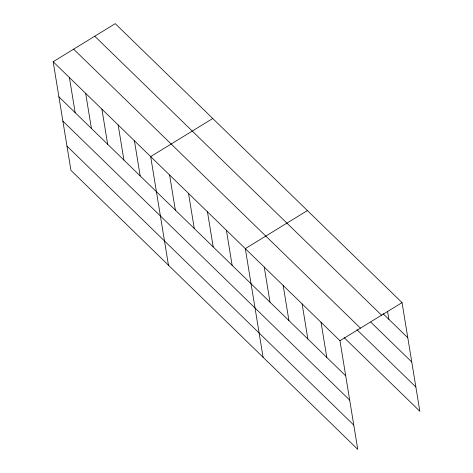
<?xml version="1.0" encoding="UTF-8"?>
<svg xmlns="http://www.w3.org/2000/svg" width="473" height="473" viewBox="0 0 473 473"><rect width="100%" height="100%" fill="white"/><g stroke="black" fill="none" stroke-linecap="round" stroke-linejoin="round"><path stroke-width="0.71" d="M53.159 61.732L339.963 340.708L357.754 449.35L70.95 170.369L53.159 61.732L115.246 23.65L402.05 302.631L419.841 411.268L344.125 337.621M212.761 118.504L150.674 156.581L168.465 265.223M307.409 210.568L245.316 248.644L263.106 357.286M339.963 340.708L402.05 302.631M383.089 313.705L407.803 337.746M94.754 36.214L381.563 315.195M370.761 322.113L411.776 362.011M73.646 49.162L360.456 328.144M356.979 329.722L415.868 387.009M58.906 96.847L345.716 375.828M62.879 121.112L349.689 400.087M66.977 146.11L353.78 425.085M387.582 311.447L388.871 319.334M321.037 322.296L326.784 357.411M302.105 303.885L307.858 338.999M283.179 285.473L288.926 320.588M264.247 267.056L270 302.176M226.39 230.233L232.137 265.347M207.458 211.821L213.211 246.936M188.532 193.41L194.279 228.524M169.6 174.998L175.353 210.113M134.421 140.777L140.168 175.891M118.167 124.967L123.92 160.081M101.914 109.157L107.667 144.271M85.66 93.347L91.413 128.467M69.407 77.537L75.16 112.657"/></g></svg>
